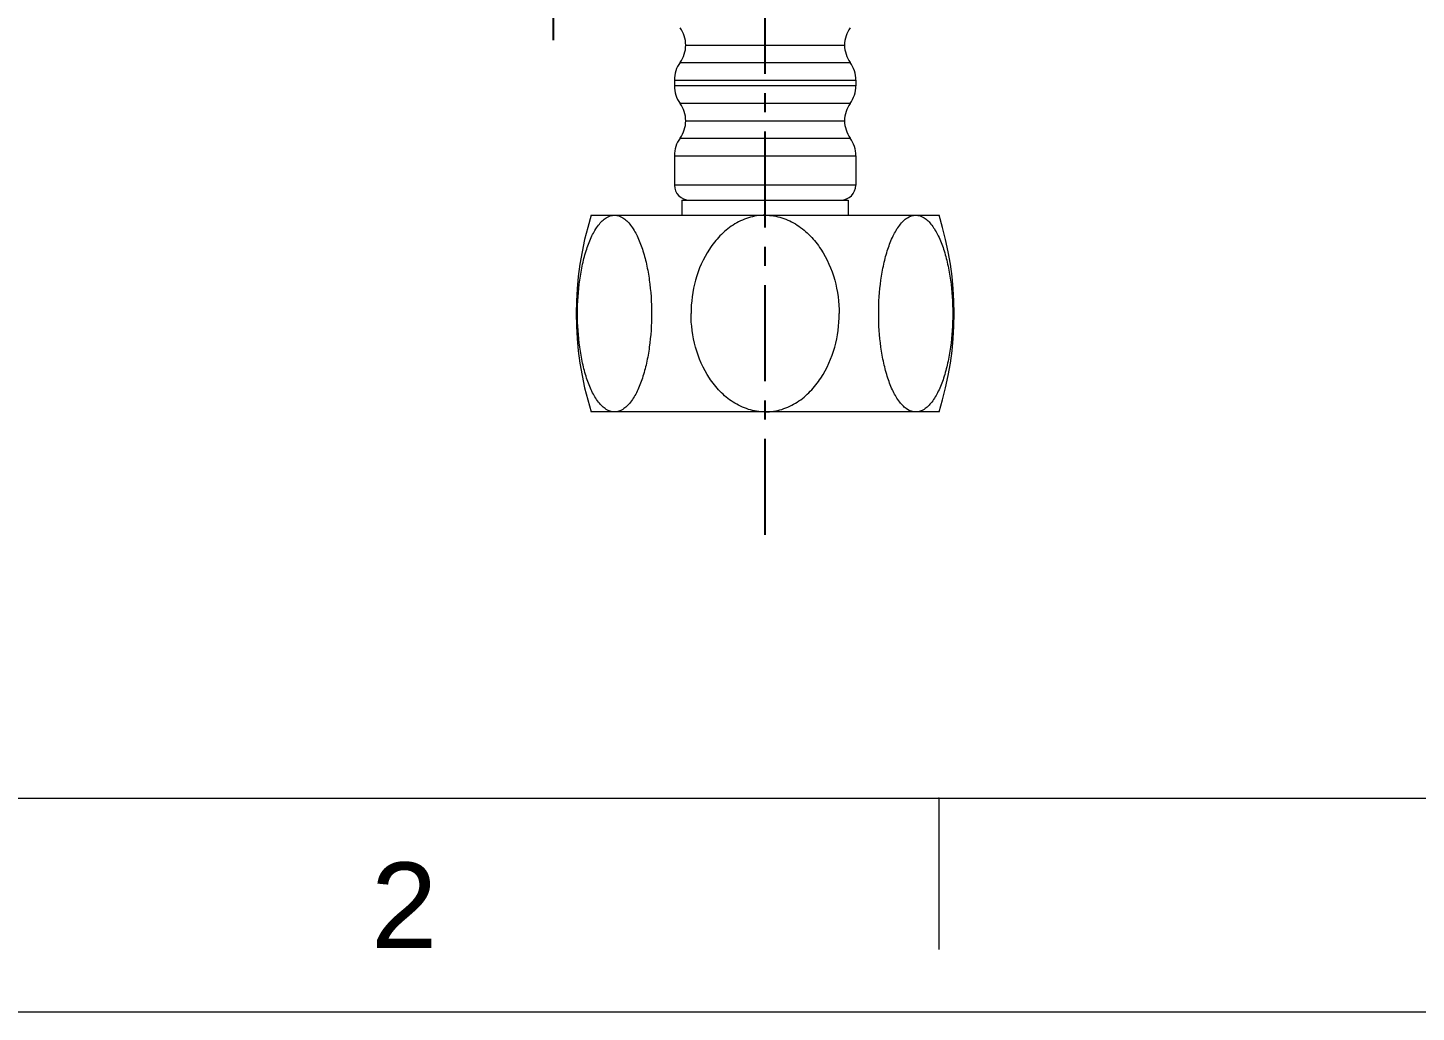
# Model space of a CAD drawing. Header units: millimetres. Extents: x 1991 to 2585, y -545 to -125.
# Drawn here: x 2085.9 to 2177.7, y -545.4 to -480.3 of the extents above; entities that cross this region are included whole.
import ezdxf

# ---------------------------------------------------------------- set-up
doc = ezdxf.new("R2010")
doc.units = ezdxf.units.MM
doc.header["$LTSCALE"] = 0.1
doc.linetypes.add('CENTERX2', pattern=[101.6, 63.5, -12.7, 12.7, -12.7])
doc.layers.get('0').update_dxf_attribs({"lineweight": 13})
doc.layers.add('CENTER', color=1, linetype='CENTERX2')
doc.layers.add('DIM', color=3, linetype='Continuous', lineweight=9)
doc.styles.get("Standard").update_dxf_attribs({"font": 'arial.ttf'})

msp = doc.modelspace()

# ---------------------------------------------------------------- linework, layer by layer
at = {"color": 7, "linetype": 'Continuous'}
for p, q in [((2129.427, -481.465), (2139.927, -481.465)), ((2129.052, -482.61), (2140.302, -482.61)), ((2128.677, -483.776), (2140.677, -483.776)), ((2128.677, -483.776), (2128.677, -484.154)), ((2140.677, -483.776), (2140.677, -484.154)), ((2140.677, -484.154), (2128.677, -484.154)), ((2140.302, -485.319), (2129.052, -485.319)), ((2129.427, -486.465), (2139.927, -486.465)), ((2129.052, -487.61), (2140.302, -487.61)), ((2128.677, -488.776), (2140.677, -488.776)), ((2128.677, -488.776), (2128.677, -490.715)), ((2140.677, -488.776), (2140.677, -490.715)), ((2140.677, -490.715), (2128.677, -490.715)), ((2129.177, -491.715), (2140.176, -491.715)), ((2129.177, -491.715), (2129.177, -492.715)), ((2140.177, -491.715), (2140.177, -492.715)), ((2123.177, -492.715), (2146.177, -492.715)), ((2146.177, -505.715), (2123.177, -505.715))]:
    msp.add_line(p, q, dxfattribs=at)
for p, q in [((2004.744, -531.258), (2570.4, -531.258)), ((2146.158, -531.258), (2146.158, -541.258))]:
    msp.add_line(p, q)
for centre, radius, start, end in [((2127.427, -481.485), 2, 0.59003, 35.65909), ((2141.927, -481.485), 2, 144.34091, 179.40997), ((2127.427, -481.444), 2, 324.34091, 359.40997), ((2141.927, -481.444), 2, 180.59003, 215.65909), ((2130.677, -483.776), 2, 144.34091, 180), ((2138.677, -483.776), 2, 0, 35.65909), ((2130.677, -484.154), 2, 180, 215.65909), ((2138.677, -484.154), 2, 324.34091, 0), ((2127.427, -486.485), 2, 0.59003, 35.65909), ((2141.927, -486.485), 2, 144.34091, 179.40997), ((2127.427, -486.444), 2, 324.34091, 359.40997), ((2141.927, -486.444), 2, 180.59003, 215.65909), ((2130.677, -488.776), 2, 144.34091, 180), ((2138.677, -488.776), 2, 0, 35.65909), ((2129.677, -490.715), 1, 180, 270), ((2139.677, -490.715), 1, 270, 0), ((2143.802, -499.215), 21.625, 162.50768, 197.49232), ((2125.552, -499.215), 21.625, 342.50768, 17.49232)]:
    msp.add_arc(centre, radius, start, end, dxfattribs=at)
for points, knots in [([(2122.268, -499.215), (2122.268, -498.473), (2122.338, -497.372), (2122.588, -495.953), (2122.85, -494.973), (2123.188, -494.102), (2123.548, -493.478), (2123.888, -493.092), (2124.219, -492.822), (2124.524, -492.715), (2124.717, -492.715)], [0, 0, 0, 0, 0.301605, 0.447092, 0.585524, 0.713464, 0.826582, 0.876406, 0.921479, 1, 1, 1, 1]), ([(2124.717, -492.715), (2124.91, -492.715), (2125.216, -492.823), (2125.547, -493.092), (2125.887, -493.478), (2126.247, -494.102), (2126.585, -494.973), (2126.847, -495.953), (2127.097, -497.372), (2127.167, -498.473), (2127.167, -499.215)], [0, 0, 0, 0, 0.078561, 0.123636, 0.173455, 0.286544, 0.414463, 0.552899, 0.698373, 1, 1, 1, 1]), ([(2134.677, -492.715), (2134.303, -492.715), (2133.552, -492.834), (2132.531, -493.327), (2131.663, -494.052), (2130.732, -495.23), (2129.974, -496.969), (2129.778, -498.468), (2129.778, -499.215)], [0, 0, 0, 0, 0.125019, 0.250092, 0.375237, 0.500415, 0.75006, 1, 1, 1, 1]), ([(2134.677, -492.715), (2135.05, -492.715), (2135.801, -492.833), (2136.822, -493.326), (2137.689, -494.052), (2138.621, -495.229), (2139.379, -496.969), (2139.576, -498.468), (2139.576, -499.215)], [0, 0, 0, 0, 0.125003, 0.250055, 0.375185, 0.500362, 0.750032, 1, 1, 1, 1]), ([(2142.186, -499.215), (2142.186, -498.473), (2142.257, -497.372), (2142.506, -495.953), (2142.768, -494.973), (2143.107, -494.102), (2143.467, -493.478), (2143.806, -493.092), (2144.137, -492.822), (2144.443, -492.715), (2144.636, -492.715)], [0, 0, 0, 0, 0.301605, 0.447092, 0.585524, 0.713464, 0.826582, 0.876406, 0.921479, 1, 1, 1, 1]), ([(2144.636, -492.715), (2144.829, -492.715), (2145.135, -492.823), (2145.466, -493.092), (2145.805, -493.478), (2146.165, -494.102), (2146.504, -494.973), (2146.765, -495.953), (2147.015, -497.372), (2147.085, -498.473), (2147.085, -499.215)], [0, 0, 0, 0, 0.078561, 0.123636, 0.173455, 0.286544, 0.414463, 0.552899, 0.698373, 1, 1, 1, 1]), ([(2124.717, -505.715), (2124.524, -505.715), (2124.218, -505.607), (2123.888, -505.337), (2123.548, -504.952), (2123.188, -504.328), (2122.849, -503.456), (2122.588, -502.476), (2122.338, -501.058), (2122.268, -499.956), (2122.268, -499.215)], [0, 0, 0, 0, 0.078561, 0.123636, 0.173455, 0.286544, 0.414463, 0.552899, 0.698373, 1, 1, 1, 1]), ([(2127.167, -499.215), (2127.167, -499.956), (2127.097, -501.058), (2126.847, -502.476), (2126.585, -503.456), (2126.247, -504.328), (2125.887, -504.952), (2125.547, -505.337), (2125.216, -505.607), (2124.91, -505.715), (2124.717, -505.715)], [0, 0, 0, 0, 0.301605, 0.447092, 0.585524, 0.713464, 0.826582, 0.876406, 0.921479, 1, 1, 1, 1]), ([(2134.677, -505.715), (2134.303, -505.715), (2133.552, -505.596), (2132.531, -505.103), (2131.664, -504.378), (2130.732, -503.201), (2129.974, -501.46), (2129.778, -499.961), (2129.778, -499.215)], [0, 0, 0, 0, 0.125003, 0.250055, 0.375185, 0.500362, 0.750032, 1, 1, 1, 1]), ([(2134.677, -505.715), (2135.05, -505.715), (2135.802, -505.596), (2136.822, -505.103), (2137.69, -504.378), (2138.621, -503.2), (2139.38, -501.46), (2139.576, -499.961), (2139.576, -499.215)], [0, 0, 0, 0, 0.125019, 0.250092, 0.375237, 0.500415, 0.75006, 1, 1, 1, 1]), ([(2144.636, -505.715), (2144.443, -505.715), (2144.137, -505.607), (2143.806, -505.337), (2143.467, -504.952), (2143.107, -504.328), (2142.768, -503.456), (2142.507, -502.476), (2142.256, -501.058), (2142.186, -499.956), (2142.186, -499.215)], [0, 0, 0, 0, 0.078561, 0.123636, 0.173455, 0.286544, 0.414463, 0.552899, 0.698373, 1, 1, 1, 1]), ([(2147.085, -499.215), (2147.085, -499.956), (2147.015, -501.058), (2146.766, -502.476), (2146.504, -503.456), (2146.165, -504.328), (2145.805, -504.952), (2145.466, -505.337), (2145.135, -505.607), (2144.829, -505.715), (2144.636, -505.715)], [0, 0, 0, 0, 0.301605, 0.447092, 0.585524, 0.713464, 0.826582, 0.876406, 0.921479, 1, 1, 1, 1])]:
    msp.add_open_spline(points, degree=3, knots=knots, dxfattribs=at)
msp.add_point((2146.158, -531.258))
at = {"layer": 'CENTER'}
for p, q in [((2134.677, -513.844), (2134.677, -383.501)), ((2120.677, -481.135), (2120.677, -400.326))]:
    msp.add_line(p, q, dxfattribs=at)
at = {"layer": 'DIM', "color": 7}
msp.add_lwpolyline([(1990.602, -125.4), (2584.542, -125.4), (2584.542, -545.4), (1990.602, -545.4)], close=True, dxfattribs=at)

# ---------------------------------------------------------------- texts
at = {"insert": (2110.804, -538.329), "char_height": 5.657, "attachment_point": 5}
msp.add_mtext_dynamic_manual_height_columns('2', width=50, gutter_width=12.5, heights=[0], dxfattribs=at)

doc.saveas('drawing.dxf')
